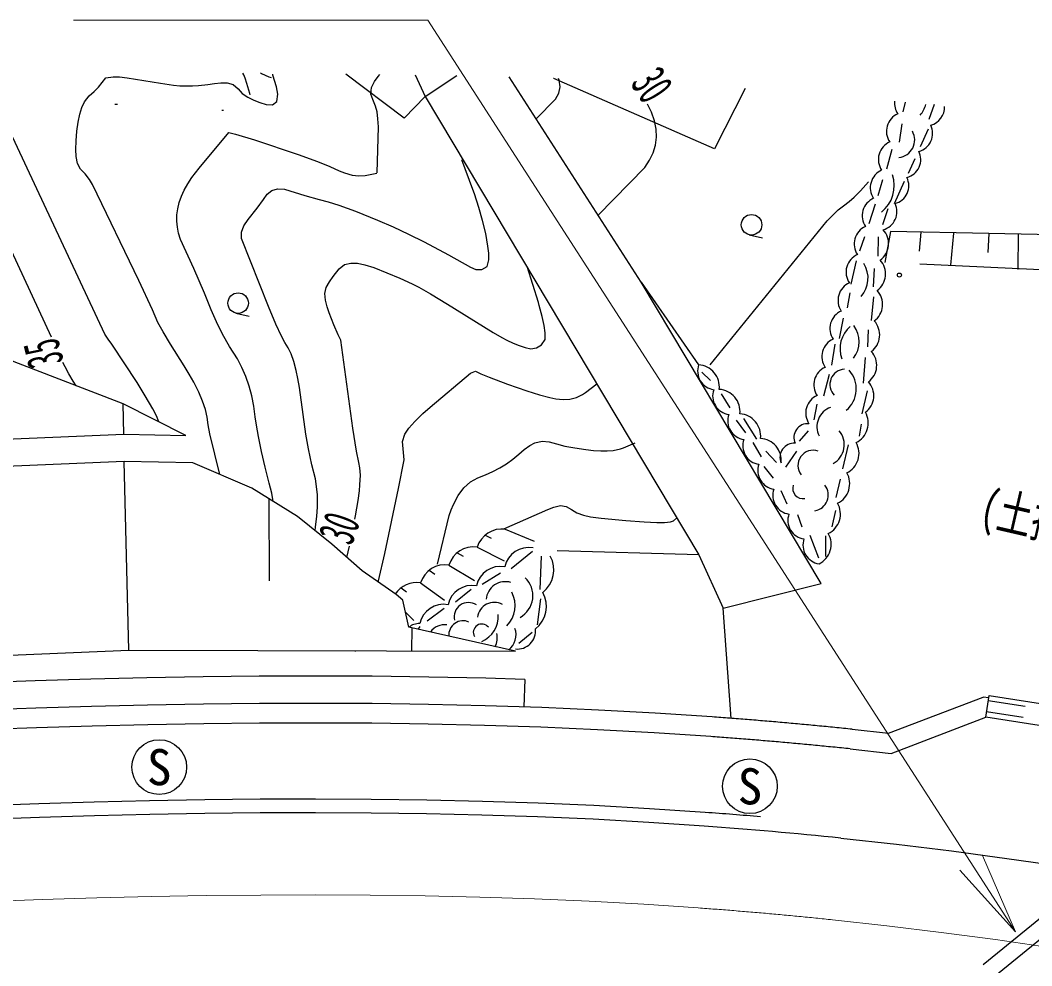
# Model space of a CAD drawing. Units: millimetres, scale not verified. Extents: x 40000 to 680000, y 20000 to 380000.
# Drawn here: x 232792 to 269766, y 284633 to 319196 of the extents above; entities that cross this region are included whole.
import ezdxf
from ezdxf.enums import TextEntityAlignment as Align

# ---------------------------------------------------------------- set-up
doc = ezdxf.new("R2010")
doc.units = ezdxf.units.MM
doc.header["$LTSCALE"] = 1000
doc.linetypes.add('CHAIN', pattern=[18.5, 12, -1.5, 3.5, -1.5])
doc.linetypes.add('DASHED', pattern=[7.5, 6, -1.5])
for name, color, linetype, lineweight in [('M-BGD', 7, 'Continuous', 25), ('M-BGD-EXST', 7, 'Continuous', 25), ('M-BMK', 2, 'CHAIN', 13), ('M-STR-HTXT', 7, 'Continuous', 13), ('M-STR-STRC', 7, 'Continuous', 25)]:
    doc.layers.add(name, color=color, linetype=linetype, lineweight=lineweight)
doc.styles.add('ＭＳ ゴシック', font='')
doc.styles.get('ＭＳ ゴシック').set_extended_font_data('MS Gothic')

# ---------------------------------------------------------------- blocks, each defined once
blk = doc.blocks.new('open_arrow')
at = {"color": 0, "linetype": 'Continuous', "lineweight": -2}
blk.add_lwpolyline([(7.5, 1.25), (0, 0), (7.5, -1.25)], dxfattribs=at)

msp = doc.modelspace()

# ---------------------------------------------------------------- linework, layer by layer
at = {"layer": 'M-BGD'}
for p, q in [((240960, 317202), (240929, 317259)), ((241576, 317274), (241616, 317246)), ((241616, 317246), (241742, 317184)), ((241011, 317075), (240960, 317202)), ((241079, 316882), (241011, 317075)), ((241188, 316523), (241079, 316882)), ((241742, 317184), (241885, 317127)), ((241885, 317127), (241962, 317103)), ((252296, 317065), (252283, 317070)), ((241198, 316465), (241188, 316523)), ((236246, 316131), (236343, 316127)), ((265140, 316199), (265058, 315842)), ((240164, 315908), (240226, 315906)), ((266194, 316116), (266007, 315563)), ((265016, 315404), (264923, 314741)), ((265985, 315211), (265687, 314564)), ((264653, 314475), (264455, 313746)), ((265497, 314131), (265253, 313592)), ((264307, 313363), (264141, 312776)), ((265097, 313300), (264731, 312490)), ((264041, 312471), (263815, 311748)), ((264509, 312303), (264315, 311722)), ((264603, 311474), (264392, 310344)), ((265707, 311444), (265646, 310758)), ((266904, 311412), (266798, 310248)), ((268194, 311401), (268156, 310700)), ((269271, 311370), (269252, 310088)), ((263647, 311281), (263466, 310756)), ((264154, 311283), (264139, 310571)), ((263353, 310395), (263157, 309546)), ((264006, 310125), (263969, 309448)), ((255490, 309623), (257590, 306600)), ((263114, 309228), (263018, 308684)), ((263976, 309089), (263893, 308214)), ((262870, 308301), (262728, 307559)), ((263786, 307881), (263762, 307261)), ((262563, 307359), (262443, 306582)), ((263671, 306865), (263603, 305927)), ((258023, 306023), (257708, 306334)), ((262365, 306243), (262154, 305457)), ((258746, 305022), (258419, 305544)), ((263749, 305655), (263553, 304806)), ((236575, 304063), (236549, 305174)), ((261906, 305157), (261803, 304584)), ((259311, 304117), (258972, 304582)), ((259224, 304643), (259703, 303877)), ((263525, 304425), (263455, 303994)), ((261592, 304186), (261268, 303814)), ((259884, 303240), (259586, 303755)), ((263052, 303670), (262850, 302793)), ((260049, 303440), (260430, 303024)), ((260778, 302854), (261183, 303446)), ((236756, 296166), (236597, 303063)), ((260328, 302452), (259982, 302889)), ((262765, 302425), (262608, 301746)), ((260824, 301503), (260611, 301999)), ((241878, 301702), (241896, 298702)), ((261374, 300661), (261211, 301115)), ((262589, 301274), (262452, 300680)), ((249781, 300368), (250008, 300263)), ((250522, 300591), (251574, 300151)), ((261979, 299538), (261662, 300356)), ((262225, 300345), (262232, 299598)), ((244731, 299553), (244825, 299975)), ((249493, 299935), (250483, 299434)), ((248759, 299729), (248977, 299608)), ((251520, 299774), (250733, 299146)), ((251830, 299604), (251786, 298387)), ((248461, 299280), (249391, 298717)), ((247736, 299090), (247945, 298953)), ((249682, 298579), (250350, 298997)), ((246714, 298452), (246911, 298298)), ((247428, 298625), (248299, 298000)), ((248697, 297942), (249276, 298394)), ((251805, 298047), (251684, 297099)), ((247671, 297244), (248293, 297700)), ((246871, 297561), (247185, 297258)), ((247111, 296982), (247098, 296138)), ((247341, 296930), (247414, 297038)), ((251507, 296819), (251023, 296414)), ((245044, 296124), (245051, 296144)), ((251240, 295093), (251205, 294093))]:
    msp.add_line(p, q, dxfattribs=at)
at = {"layer": 'M-BGD', "linetype": 'DASHED'}
for p, q in [((247594, 316405), (248756, 317170)), ((271671, 310000), (264392, 310344)), ((257600, 299659), (252416, 299796)), ((258780, 293677), (258489, 297702)), ((264534, 293131), (267987, 294457)), ((268194, 294425), (267987, 294457)), ((264629, 292396), (268084, 293723)), ((263206, 293277), (264534, 293131)), ((263131, 292561), (264629, 292396))]:
    msp.add_line(p, q, dxfattribs=at)
at = {"layer": 'M-BGD'}
for points in [[(233932, 307614), (229769, 316573), (229704, 316885), (229698, 316933)], [(237860, 304517), (237767, 304741), (237637, 304996), (237363, 305471), (237062, 305951), (236142, 307353), (236010, 307535), (235890, 307726), (232072, 315875), (232214, 316234), (232505, 317034)], [(240089, 302591), (239721, 304076), (239661, 304411), (239623, 304684), (239562, 304961), (239460, 305267), (239316, 305602), (239132, 305966), (238967, 306259), (238779, 306568), (238285, 307350), (238012, 307805), (237826, 308146), (237626, 308605), (237129, 309685), (235434, 313186), (235320, 313368), (235160, 313582), (234992, 313751), (234889, 313959), (234841, 314216), (234827, 314476), (234834, 314783), (234862, 315137), (234908, 315471), (234970, 315762), (235048, 316009), (235141, 316212), (235311, 316434), (235491, 316587), (235656, 316752), (235781, 316925), (235923, 317094), (236194, 317133), (236421, 317124), (236700, 317092), (237925, 316891), (238389, 316828), (238630, 316804), (238877, 316794), (239086, 316797), (239306, 316810), (239655, 316849), (239899, 316886), (240123, 316909), (240359, 316904), (240577, 316850), (240756, 316694), (240905, 316521), (241110, 316381), (241335, 316270), (241551, 316184), (241787, 316110), (242017, 316100), (242176, 316224), (242209, 316495), (242161, 316758), (242030, 317192), (242021, 317220)], [(245838, 313614), (245886, 315294), (245868, 315592), (245833, 315846), (245783, 316058), (245676, 316295), (245603, 316498), (245633, 316732), (245738, 316951), (245874, 317141), (245938, 317213)], [(247594, 316405), (257600, 299659), (258489, 297702), (262071, 298607), (255490, 309623), (250663, 317124)], [(251651, 315588), (252352, 316305), (252477, 316524), (252524, 316757), (252494, 317004), (252470, 317064)], [(259294, 316700), (258165, 314496), (252296, 317065)], [(253914, 312070), (255622, 313816), (255799, 314078), (255928, 314349), (256009, 314629), (256044, 314917), (256031, 315213), (255970, 315519), (255863, 315833), (255721, 316129)], [(242040, 301602), (241984, 301904), (241895, 302268), (241740, 302863), (241608, 303432), (241498, 303977), (241426, 304394), (241382, 304696), (241331, 305086), (241260, 305461), (241164, 305821), (241044, 306167), (240898, 306499), (240728, 306817), (240445, 307273), (240189, 307722), (239965, 308167), (239771, 308607), (239527, 309218), (239133, 310122), (238649, 311184), (238580, 311407), (238536, 311631), (238516, 311855), (238521, 312080), (238550, 312306), (238604, 312532), (238683, 312759), (238786, 312986), (238913, 313214), (239066, 313442), (239336, 313783), (240412, 315090), (240656, 315036), (241359, 314818), (242953, 314284), (243652, 314029), (244113, 313844), (244452, 313692), (244649, 313615), (244924, 313538), (245174, 313508), (245400, 313524), (245825, 313605)], [(243568, 300534), (243590, 300674), (243632, 301055), (243654, 301412), (243657, 301636), (243652, 301850), (243638, 302053), (243583, 302427), (243454, 302946), (243330, 303528), (243235, 304068), (243131, 304782), (242999, 305775), (242941, 306098), (242880, 306387), (242790, 306723), (242691, 307001), (242584, 307220), (242468, 307412), (242342, 307646), (242133, 308086), (241861, 308731), (240878, 311218), (240883, 311449), (240964, 311681), (241120, 311916), (241451, 312329), (241683, 312643), (241822, 312836), (241990, 312969), (242200, 313029), (242450, 313016), (243198, 312790), (243722, 312641), (244052, 312552), (244436, 312431), (245043, 312214), (245854, 311893), (246422, 311647), (246990, 311381), (247558, 311097), (248447, 310619), (249248, 310170), (249440, 310079), (249662, 310080), (249857, 310197), (249918, 310432), (249917, 310686), (249889, 310941), (249805, 311397), (249693, 311872), (249557, 312355), (249395, 312846), (249336, 313012), (248933, 314092)], [(258016, 306602), (262293, 311858), (262450, 312026), (262693, 312263), (262886, 312409), (263088, 312566), (263270, 312724), (263434, 312884), (263509, 312965), (263798, 313287)], [(272859, 312962), (273514, 311286), (268194, 311401), (264603, 311474)], [(245026, 300964), (245049, 301083), (245140, 301638), (245187, 301997), (245208, 302208), (245225, 302563), (245209, 302829), (245164, 303028), (245082, 303445), (244955, 304281), (244505, 307497), (244408, 307697), (244253, 308061), (244084, 308495), (244009, 308719), (243951, 308965), (243931, 309211), (243977, 309429), (244097, 309633), (244233, 309829), (244450, 310106), (244645, 310266), (244880, 310321), (245115, 310314), (245392, 310260), (245711, 310160), (246668, 309768), (247121, 309564), (247359, 309444), (247786, 309199), (248409, 308814), (250079, 307779), (250391, 307600), (250574, 307503), (250809, 307389), (251026, 307305), (251249, 307234), (251450, 307186), (251663, 307216), (251851, 307327), (251977, 307527), (251984, 307774), (251949, 308042), (251876, 308372), (251766, 308764), (251733, 308872), (251320, 310188)], [(234840, 305832), (234728, 306001), (234565, 306274), (234431, 306525), (234355, 306690)], [(245871, 298657), (245883, 298701), (246121, 299707), (246621, 302084), (246821, 303125), (246764, 303797), (246849, 304062), (246996, 304280), (247216, 304533), (247510, 304820), (247778, 305057), (249249, 306292), (249430, 306372), (249622, 306276), (249932, 306143), (250607, 305891), (251310, 305647), (251769, 305505), (252153, 305404), (252368, 305360), (252637, 305328), (252885, 305342), (253121, 305404), (253344, 305514), (253450, 305586), (253871, 305899)], [(250898, 296128), (246997, 297007), (246773, 297998), (246530, 298199), (245286, 299064), (244176, 300042), (242929, 301051), (241256, 302087), (239101, 303018), (236597, 303063), (216151, 302203), (196251, 299771), (188524, 298002), (186085, 296472), (185823, 295837), (183380, 295709), (182703, 296965), (176396, 296551), (156727, 295734), (137541, 295827), (127417, 296482), (118830, 297463), (100407, 300934), (89703, 304092)], [(248049, 299308), (248475, 301090), (248545, 301298), (248623, 301491), (248801, 301829), (249009, 302105), (249246, 302317), (249513, 302467), (249797, 302576), (250068, 302697), (250326, 302833), (250569, 302984), (250799, 303149), (251014, 303329), (251218, 303508), (251414, 303647), (251603, 303745), (251873, 303814), (252128, 303790), (252390, 303708), (252699, 303632), (253058, 303564), (253466, 303503), (253752, 303471), (254014, 303455), (254250, 303455), (254461, 303471), (254730, 303527), (254842, 303569), (255264, 303754)], [(250474, 300601), (252082, 301313), (252302, 301393), (252544, 301458), (252747, 301425), (252939, 301312), (253136, 301184), (253384, 301099), (253637, 301046), (254024, 300990), (254930, 300906), (255599, 300860), (256065, 300841), (256336, 300842), (256558, 300862), (256666, 300894), (256776, 300996)], [(106706, 296241), (118362, 294044), (127107, 293046), (137407, 292379), (156819, 292285), (176578, 293059), (184557, 293607), (196539, 294258), (216511, 295312), (236756, 296166), (250898, 296128)], [(251240, 295093), (249809, 295140), (247732, 295187), (245660, 295215), (243592, 295225), (241530, 295218), (239473, 295195), (237420, 295159), (235373, 295110), (233332, 295049), (231296, 294979), (229265, 294899), (227239, 294813), (225219, 294720), (223203, 294622), (221194, 294521), (219189, 294418), (217189, 294313)], [(280177, 291283), (280177, 291283), (278527, 291987), (276825, 292355), (268084, 293723), (268208, 294513), (276971, 293142), (278770, 292753), (280818, 291880), (280818, 291880)], [(257831, 290239), (255793, 290374), (253756, 290486), (251719, 290575), (249684, 290641), (247651, 290688), (245619, 290715), (243590, 290725), (241563, 290718), (239538, 290696), (237515, 290660), (235495, 290611), (233477, 290551), (231462, 290482), (229449, 290403), (227439, 290317), (225431, 290225), (223426, 290128), (221423, 290027), (219422, 289924), (217424, 289819)]]:
    msp.add_lwpolyline(points, dxfattribs=at)
at = {"layer": 'M-BGD', "linetype": 'DASHED'}
for points in [[(247229, 317196), (247594, 316405), (246831, 315617), (244694, 317220)], [(280526, 291787), (280526, 291787), (278709, 292562), (276935, 292945), (268177, 294316)], [(258086, 293729), (256005, 293868), (253927, 293982), (251852, 294072), (249781, 294140), (247714, 294187), (245651, 294215), (243592, 294225), (241537, 294218), (239487, 294196), (237441, 294159), (235400, 294110), (233364, 294050), (231333, 293979), (229306, 293900), (227283, 293813), (225266, 293721), (223253, 293623), (221245, 293522), (219241, 293419), (217241, 293314)], [(280293, 291451), (278588, 292179), (276862, 292552), (268115, 293921)], [(258033, 293011), (255961, 293149), (253892, 293263), (251825, 293353), (249761, 293420), (247701, 293467), (245644, 293495), (243591, 293505), (241542, 293498), (239497, 293476), (237456, 293439), (235420, 293390), (233387, 293330), (231359, 293260), (229335, 293181), (227315, 293094), (225300, 293002), (223288, 292904), (221281, 292803), (219278, 292700), (217279, 292595)], [(278052, 292090), (256724, 274751), (256345, 275217), (277301, 292252)]]:
    msp.add_lwpolyline(points, dxfattribs=at)
at = {"layer": 'M-BGD'}
msp.add_lwpolyline([(196198, 300769), (216099, 303201), (236575, 304063), (238849, 304022), (236549, 305174), (222979, 310397), (215738, 310092), (195838, 307660), (190273, 306386), (187725, 298830)], close=True, dxfattribs=at)
msp.add_circle((264929, 309881), 75, dxfattribs=at)
for centre, radius, start, end in [((265447, 316167), 699, 174.1446, 214.0529), ((265152, 315137), 699, 113.9732, 214.0529), ((264847, 316436), 1099, 319.8122, 343.2781), ((265903, 316011), 675, 284.53, 2.8855), ((264842, 314817), 644, 276.1881, 29.7409), ((265468, 315056), 675, 284.53, 26.4784), ((264857, 314107), 699, 113.9732, 214.0529), ((265033, 314102), 675, 284.53, 26.4784), ((264562, 313077), 699, 113.9732, 214.0529), ((263490, 313154), 1250, 308.7194, 18.2751), ((264598, 313147), 675, 284.53, 26.4784), ((264267, 312047), 699, 113.9732, 214.0529), ((264163, 312193), 675, 284.53, 26.4784), ((263972, 311018), 699, 113.9732, 214.0529), ((263782, 311031), 750, 306.2593, 42.6692), ((263677, 309988), 699, 113.9732, 214.0529), ((262778, 309767), 1005, 318.5531, 32.0997), ((263674, 309919), 750, 306.2593, 42.6692), ((263382, 308958), 699, 113.9732, 214.0529), ((263566, 308807), 750, 306.2593, 42.6692), ((263087, 307928), 699, 113.9732, 214.0529), ((263826, 307195), 1067, 130.7911, 200.4826), ((262487, 307443), 970, 321.8062, 37.5561), ((263458, 307694), 750, 306.2593, 42.6692), ((262792, 306898), 699, 113.9732, 214.0529), ((263350, 306582), 750, 306.2593, 42.6692), ((258241, 306373), 690, 160.7715, 261.5694), ((257538, 305790), 811, 353.8361, 86.2837), ((262497, 305868), 699, 113.9732, 214.0529), ((262955, 305878), 566, 93.738, 224.0033), ((262330, 305718), 1021, 310.0452, 42.1369), ((263242, 305469), 750, 306.2593, 42.6692), ((258791, 305464), 690, 160.7715, 261.5694), ((258292, 304894), 811, 353.8361, 86.2837), ((262202, 304839), 699, 113.9732, 214.0529), ((262646, 304344), 733, 108.3726, 207.6836), ((259341, 304554), 690, 160.7715, 261.5694), ((259046, 303997), 811, 353.8361, 86.2837), ((262994, 304471), 796, 296.2852, 29.6678), ((261582, 303938), 511, 85.4002, 203.944), ((262127, 303681), 788, 298.9343, 40.5199), ((259891, 303645), 690, 160.7715, 261.5694), ((259800, 303100), 811, 353.8361, 86.2837), ((261073, 303221), 511, 85.4002, 203.944), ((262655, 303363), 796, 296.2852, 29.6678), ((261774, 302922), 555, 70.6606, 218.5807), ((260441, 302736), 690, 160.7715, 261.5694), ((262316, 302256), 796, 296.2852, 29.6678), ((261405, 302085), 378, 162.7321, 279.5941), ((261748, 301840), 580, 279.3121, 37.9576), ((260991, 301827), 690, 160.7715, 261.5694), ((261977, 301148), 796, 296.2852, 29.6678), ((261541, 300918), 690, 160.7715, 261.5694), ((250404, 299641), 958, 82.8717, 162.0671), ((262091, 300009), 690, 160.7715, 261.5694), ((261638, 300040), 796, 296.2852, 29.6678), ((249357, 299010), 935, 81.6449, 163.217), ((251381, 299022), 901, 80.0235, 167.5164), ((251246, 299105), 1050, 308.0586, 28.8072), ((248311, 298375), 917, 80.5627, 164.1977), ((250346, 298330), 901, 80.0235, 167.5164), ((250631, 298159), 901, 298.6011, 47.1396), ((247266, 297737), 903, 79.6389, 147.8038), ((249311, 297637), 901, 80.0235, 167.5164), ((250526, 297965), 709, 73.3625, 174.6581), ((249866, 297797), 1019, 313.9068, 28.8921), ((250974, 297772), 1050, 308.0586, 28.8072), ((248275, 296945), 901, 80.0235, 167.5164), ((249172, 297390), 521, 55.8292, 193.8406), ((250117, 297295), 620, 61.0474, 172.1755), ((249293, 297392), 973, 292.1912, 4.5112), ((247368, 296558), 583, 87.211, 129.5094), ((248304, 296468), 630, 82.1704, 145.0437), ((248980, 296720), 525, 65.7649, 184.5596), ((249662, 296817), 309, 38.1304, 209.451), ((250226, 296728), 688, 307.7344, 20.1358), ((250967, 296867), 658, 263.5764, 6.8939), ((249336, 296640), 891, 337.1828, 9.1689), ((245949, 127171), 163500, 85.1222, 85.83246)]:
    msp.add_arc(centre, radius, start, end, dxfattribs=at)
at = {"layer": 'M-BGD', "linetype": 'DASHED'}
for radius in [167000, 166280]:
    msp.add_arc((245949, 127171), radius, 84.06893, 85.83246, dxfattribs=at)
at = {"layer": 'M-BGD-EXST'}
for p, q in [((259440, 311354), (259927, 311241)), ((240673, 308491), (241160, 308378))]:
    msp.add_line(p, q, dxfattribs=at)
for centre, radius in [((259524, 311719), 375), ((240757, 308856), 375), ((237873, 291894), 1000), ((259465, 291193), 1000)]:
    msp.add_circle(centre, radius, dxfattribs=at)
at = {"layer": 'M-BMK'}
for points in [[(257577, 286748), (255581, 286881), (253584, 286990), (251586, 287077), (249587, 287143), (247588, 287189), (245588, 287215), (243588, 287225), (241588, 287218), (239588, 287196), (237588, 287161), (235589, 287113), (233590, 287053), (231591, 286984), (229593, 286906), (227594, 286820), (225597, 286729), (223599, 286632), (221601, 286531), (219604, 286428), (217607, 286324)], [(262482, 286314), (264470, 286095), (266455, 285853), (268438, 285588), (270417, 285302), (272108, 285041)]]:
    msp.add_lwpolyline(points, dxfattribs=at)
msp.add_arc((245949, 127171), 160000, 84.06893, 85.83246, dxfattribs=at)
at = {"layer": 'M-STR-HTXT'}
msp.add_lwpolyline([(269176, 285873), (247693, 319196), (234740, 319196)], dxfattribs=at)
at = {"layer": 'M-STR-STRC'}
for points in [[(257795, 289740), (255763, 289875), (253731, 289987), (251700, 290075), (249670, 290142), (247642, 290188), (245615, 290215), (243590, 290225), (241566, 290218), (239545, 290196), (237525, 290160), (235508, 290112), (233493, 290052), (231480, 289982), (229470, 289903), (227461, 289817), (225455, 289725), (223451, 289628), (221448, 289527), (219448, 289424), (217450, 289320)], [(262792, 289298), (264816, 289075), (266836, 288829), (268851, 288560), (270861, 288269), (272866, 287959), (273700, 287822)]]:
    msp.add_lwpolyline(points, dxfattribs=at)
msp.add_arc((245949, 127171), 163000, 84.06893, 85.83246, dxfattribs=at)

# ---------------------------------------------------------------- block references
at = {"layer": 'M-STR-HTXT', "xscale": 400, "yscale": 400, "rotation": 122.8}
msp.add_blockref('open_arrow', (269176, 285873), dxfattribs=at)

# ---------------------------------------------------------------- texts
at = {"layer": 'M-BGD-EXST', "style": 'ＭＳ ゴシック'}
for s, rotation, width, p in [('30', 302.816, 0.55, (255010, 316266)), ('35', 104.142, 0.55, (234649, 307279)), ('(土捨場)', 347.001, 0.7, (270168, 299840)), ('30', 70.875, 0.55, (245441, 300291))]:
    msp.add_text(s, height=1320, rotation=rotation, dxfattribs=dict(at, width=width)).set_placement(p, align=Align.BOTTOM_CENTER)
for p in [(237873, 291894), (259465, 291193)]:
    msp.add_text('S', height=1320, dxfattribs=at).set_placement(p, align=Align.MIDDLE_CENTER)

doc.saveas('drawing.dxf')
